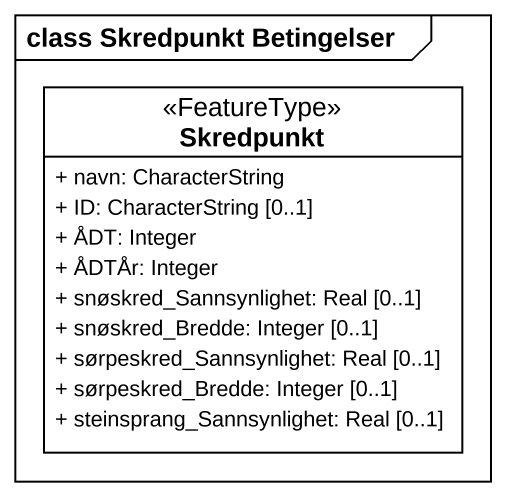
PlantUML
@startuml
mainframe class Skredpunkt Betingelser
hide circle
hide empty members
skinparam classAttributeIconSize 0
class Skredpunkt <<FeatureType>> {
  + navn: CharacterString
  + ID: CharacterString [0..1]
  + ÅDT: Integer
  + ÅDTÅr: Integer
  + snøskred_Sannsynlighet: Real [0..1]
  + snøskred_Bredde: Integer [0..1]
  + sørpeskred_Sannsynlighet: Real [0..1]
  + sørpeskred_Bredde: Integer [0..1]
  + steinsprang_Sannsynlighet: Real [0..1]
}
@enduml
